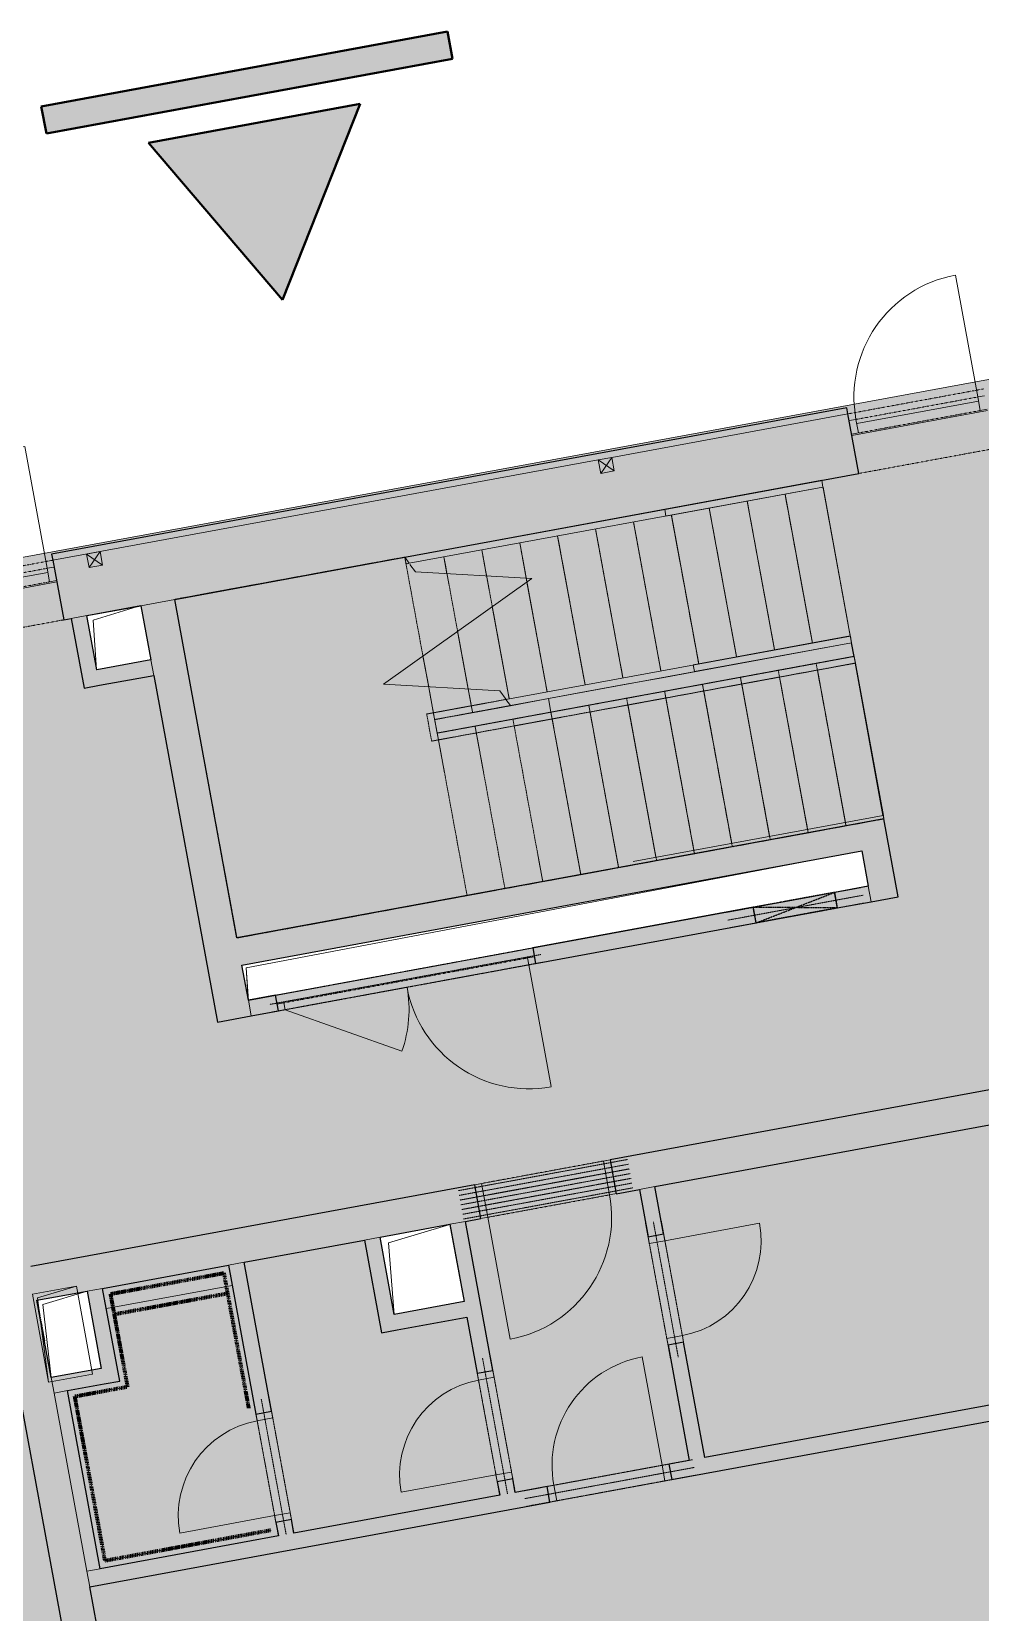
# Model space of a CAD drawing. Header units: millimetres. Extents: x -6736 to 224393, y -6260 to 72638.
# Drawn here: x 187722 to 194616, y 5837 to 17316 of the extents above; entities that cross this region are included whole.
import ezdxf

# ---------------------------------------------------------------- set-up
doc = ezdxf.new("R2010")
doc.units = ezdxf.units.MM
for name, pattern in [('HA_Dash_3mm-S1mm', [3, 2, -1]), ('HA_DashDot_2_2mm-S0_6mm', [2.2, 1, -0.6, 0, -0.6]), ('HA_DashDot_4mm-S1mm', [4, 2, -1, 0, -1])]:
    doc.linetypes.add(name, pattern=pattern)
for name, color, linetype, lineweight in [('A-AREA-____-OTLN', 9, 'Continuous', 25), ('A-DETL-____-THIN', 9, 'Continuous', 9), ('A-DETL-____-WIDE', 9, 'Continuous', 40), ('A-DETL-GENF-OTLN', 9, 'Continuous', 9), ('A-DOOR-____-MCUT', 9, 'HA_DashDot_2_2mm-S0_6mm', 9), ('A-DOOR-____-OTLN', 9, 'Continuous', 9), ('A-DOOR-FRAM-MCUT', 9, 'Continuous', 9), ('A-FLOR-____-OTLN', 9, 'Continuous', 9), ('A-FLOR-HRAL-MBND', 9, 'HA_DashDot_4mm-S1mm', 9), ('A-FLOR-HRAL-OTLN', 9, 'Continuous', 9), ('A-GENM-____-HDLN', 9, 'HA_Dash_3mm-S1mm', 9), ('A-GENM-____-MCUT', 9, 'HA_Dash_3mm-S1mm', 25), ('A-GENM-____-OTLN', 9, 'Continuous', 9), ('A-WALL-____-MCUT', 9, 'Continuous', 25), ('I-WALL-____-MCUT', 9, 'Continuous', 25), ('I-WALL-____-OTLN', 9, 'Continuous', 9), ('M-HVAC-DUCT-OTLN', 9, 'Continuous', 9), ('S-STRS-____-MBND', 9, 'HA_DashDot_4mm-S1mm', 9), ('S-STRS-____-OTLN', 9, 'Continuous', 9)]:
    doc.layers.add(name, color=color, linetype=linetype, lineweight=lineweight)

# ---------------------------------------------------------------- blocks, each defined once
blk = doc.blocks.new('HA_DR_Single_Swing_Solid - In_OJ_900x2100_Vstupni-2215765-schema POHLEDU D_110_6100')
at = {"layer": 'A-DOOR-____-MCUT'}
for p, q in [((-450, 125), (450, 125)), ((-450, -125), (450, -125))]:
    blk.add_line(p, q, dxfattribs=at)
at = {"layer": 'A-DOOR-____-OTLN', "lineweight": 5}
blk.add_line((450, 1025), (450, 125), dxfattribs=at)
at = {"layer": 'A-DOOR-____-OTLN'}
for p, q in [((-500, 125), (500, 125)), ((-500, -125), (500, -125))]:
    blk.add_line(p, q, dxfattribs=at)
at = {"layer": 'A-DOOR-____-OTLN', "lineweight": 5}
blk.add_arc((450, 125), 900, 90, 180, dxfattribs=at)
at = {"layer": 'A-DOOR-FRAM-MCUT'}
for p, q in [((-500, 125), (-450, 125)), ((-450, 125), (-450, -125)), ((450, 125), (500, 125)), ((450, -125), (450, 125)), ((-450, -125), (-500, -125)), ((500, -125), (450, -125))]:
    blk.add_line(p, q, dxfattribs=at)
blk = doc.blocks.new('HA_DR_Single_Swing_Solid_ButtFrame - In_FAS_900x2350_Unik-2108754-schema POHLEDU D_110_6100')
at = {"layer": 'A-DOOR-____-MCUT'}
for p, q in [((-450, 170), (450, 170)), ((-450, 70), (450, 70))]:
    blk.add_line(p, q, dxfattribs=at)
at = {"layer": 'A-DOOR-____-OTLN', "lineweight": 5}
blk.add_line((450, 1070), (450, 170), dxfattribs=at)
at = {"layer": 'A-DOOR-____-OTLN', "linetype": 'HA_DashDot_2_2mm-S0_6mm'}
for p, q in [((500, 220), (-500, 220)), ((500, -220), (-500, -220))]:
    blk.add_line(p, q, dxfattribs=at)
at = {"layer": 'A-DOOR-____-OTLN', "lineweight": 5}
blk.add_arc((450, 170), 900, 90, 180, dxfattribs=at)
at = {"layer": 'A-DOOR-FRAM-MCUT'}
for p, q in [((-500, 170), (-450, 170)), ((-450, 170), (-450, 70)), ((450, 170), (500, 170)), ((450, 70), (450, 170)), ((-450, 70), (-500, 70)), ((500, 70), (450, 70))]:
    blk.add_line(p, q, dxfattribs=at)
blk = doc.blocks.new('HA_DR_Single_Swing_Solid - In_OJ_800x2100-2215786-schema POHLEDU D_110_6100')
at = {"layer": 'A-DOOR-____-MCUT'}
for p, q in [((-400, 57.5), (400, 57.5)), ((-400, -57.5), (400, -57.5))]:
    blk.add_line(p, q, dxfattribs=at)
at = {"layer": 'A-DOOR-____-OTLN', "lineweight": 5}
blk.add_line((400, 857.5), (400, 57.5), dxfattribs=at)
blk.add_arc((400, 57.5), 800, 90, 180, dxfattribs=at)
at = {"layer": 'A-DOOR-FRAM-MCUT'}
for p, q in [((-450, 57.5), (-400, 57.5)), ((-400, 57.5), (-400, -57.5)), ((400, 57.5), (450, 57.5)), ((400, -57.5), (400, 57.5)), ((-400, -57.5), (-450, -57.5)), ((450, -57.5), (400, -57.5))]:
    blk.add_line(p, q, dxfattribs=at)
blk = doc.blocks.new('HA_DR_Single_Swing_Solid - In_OJ_700x2100-2215885-schema POHLEDU D_110_6100')
at = {"layer": 'A-DOOR-____-MCUT'}
for p, q in [((-350, 57.5), (350, 57.5)), ((-350, -57.5), (350, -57.5))]:
    blk.add_line(p, q, dxfattribs=at)
at = {"layer": 'A-DOOR-____-OTLN', "lineweight": 5}
blk.add_line((350, -757.5), (350, -57.5), dxfattribs=at)
blk.add_arc((350, -57.5), 700, 180, 270, dxfattribs=at)
at = {"layer": 'A-DOOR-FRAM-MCUT'}
for p, q in [((-350, 57.5), (-400, 57.5)), ((-350, -57.5), (-350, 57.5)), ((400, 57.5), (350, 57.5)), ((350, 57.5), (350, -57.5)), ((-400, -57.5), (-350, -57.5)), ((350, -57.5), (400, -57.5))]:
    blk.add_line(p, q, dxfattribs=at)
blk = doc.blocks.new('Top Rail Type - Top Rail_Internal_-1380920-schema POHLEDU D_110_6100')
at = {"layer": 'A-FLOR-HRAL-OTLN'}
for p, q in [((13750, 11499.6), (13750, 11549.6)), ((13750, 11549.6), (14910, 11549.6)), ((14910, 11499.6), (13750, 11499.6)), ((14910, 11549.6), (14910, 11499.6))]:
    blk.add_line(p, q, dxfattribs=at)
blk = doc.blocks.new('Top Rail Type - Top Rail_Internal_-V98-schema POHLEDU D_110_6100')
at = {"layer": 'A-FLOR-HRAL-MBND'}
for p, q in [((11830, 11500), (11830, 11550)), ((11830, 11550), (11830, 11550)), ((11854, 11500), (11830, 11500))]:
    blk.add_line(p, q, dxfattribs=at)
at = {"layer": 'A-FLOR-HRAL-OTLN'}
for p, q in [((11830, 11550), (11854, 11500)), ((14910, 11550), (11830, 11550)), ((14910, 11500), (11854, 11500)), ((14910, 11500), (14910, 11550))]:
    blk.add_line(p, q, dxfattribs=at)
blk = doc.blocks.new('Top Rail Type - Top Rail_Internal_-1380936-schema POHLEDU D_110_6100')
at = {"layer": 'A-FLOR-HRAL-OTLN'}
for p, q in [((13750, 10350.4), (13750, 10400.4)), ((13750, 10400.4), (14910, 10400.4)), ((14910, 10350.4), (13750, 10350.4)), ((14910, 10400.4), (14910, 10350.4))]:
    blk.add_line(p, q, dxfattribs=at)
blk = doc.blocks.new('Top Rail Type - Top Rail_Internal_-V99-schema POHLEDU D_110_6100')
at = {"layer": 'A-FLOR-HRAL-MBND'}
for p, q in [((11780, 10400), (11780, 10200)), ((11905, 10400), (11780, 10400)), ((11830, 10350), (11830, 10250)), ((11905, 10350), (11830, 10350)), ((12366, 10400), (11905, 10400)), ((12390, 10350), (11905, 10350)), ((11830, 10250), (14910, 10250)), ((14910, 10250), (14910, 10200)), ((11780, 10200), (14910, 10200))]:
    blk.add_line(p, q, dxfattribs=at)
at = {"layer": 'A-FLOR-HRAL-OTLN'}
for p, q in [((12366, 10400), (12390, 10350)), ((14910, 10400), (12366, 10400)), ((14910, 10350), (12390, 10350)), ((14910, 10350), (14910, 10400))]:
    blk.add_line(p, q, dxfattribs=at)
blk = doc.blocks.new('HA_GM_Shaft_Rectangle - Default-2240307-schema POHLEDU D_110_6100')
at = {"layer": 'A-DETL-GENF-OTLN'}
for p, q in [((37, -37), (370, 0)), ((0, -570), (37, -37))]:
    blk.add_line(p, q, dxfattribs=at)
at = {"layer": 'A-GENM-____-OTLN'}
for p, q in [((0, -570), (0, 0)), ((0, 0), (370, 0)), ((370, 0), (370, -570)), ((370, -570), (0, -570))]:
    blk.add_line(p, q, dxfattribs=at)
blk = doc.blocks.new('HA_GM_Shaft_Rectangle - Default-2240317-schema POHLEDU D_110_6100')
at = {"layer": 'A-DETL-GENF-OTLN'}
for p, q in [((51.5, -51.5), (515, 0)), ((0, -570), (51.5, -51.5))]:
    blk.add_line(p, q, dxfattribs=at)
at = {"layer": 'A-GENM-____-OTLN'}
for p, q in [((0, -570), (0, 0)), ((0, 0), (515, 0)), ((515, 0), (515, -570)), ((515, -570), (0, -570))]:
    blk.add_line(p, q, dxfattribs=at)
blk = doc.blocks.new('HA_GM_Shaft_Rectangle - Default-2240301-schema POHLEDU D_110_6100')
at = {"layer": 'A-DETL-GENF-OTLN'}
for p, q in [((26, -26), (4580, 0)), ((0, -260), (26, -26))]:
    blk.add_line(p, q, dxfattribs=at)
at = {"layer": 'A-GENM-____-OTLN'}
for p, q in [((0, -260), (0, 0)), ((0, 0), (4580, 0)), ((4580, 0), (4580, -260)), ((4580, -260), (0, -260))]:
    blk.add_line(p, q, dxfattribs=at)
blk = doc.blocks.new('HA_GM_Shaft_Rectangle - Default-2240315-schema POHLEDU D_110_6100')
at = {"layer": 'A-DETL-GENF-OTLN'}
for p, q in [((40, -40), (400.4, 0)), ((0, -400), (40, -40))]:
    blk.add_line(p, q, dxfattribs=at)
at = {"layer": 'A-GENM-____-OTLN'}
for p, q in [((0, -400), (0, 0)), ((0, 0), (400.4, 0)), ((400.4, 0), (400.4, -400)), ((400.4, -400), (0, -400))]:
    blk.add_line(p, q, dxfattribs=at)
blk = doc.blocks.new('HA_GM_Tiling_LineBased - Generic Tiles-2157057-schema POHLEDU D_110_6100')
at = {"layer": 'A-GENM-____-OTLN', "linetype": 'HA_DashDot_4mm-S1mm', "lineweight": 80}
blk.add_line((50, -50), (1270, -50), dxfattribs=at)
blk = doc.blocks.new('HA_GM_Tiling_LineBased - Generic Tiles-2157058-schema POHLEDU D_110_6100')
at = {"layer": 'A-GENM-____-OTLN', "linetype": 'HA_DashDot_4mm-S1mm', "lineweight": 80}
blk.add_line((50, -50), (1265, -50), dxfattribs=at)
blk = doc.blocks.new('HA_GM_Tiling_LineBased - Generic Tiles-2157059-schema POHLEDU D_110_6100')
at = {"layer": 'A-GENM-____-OTLN', "linetype": 'HA_DashDot_4mm-S1mm', "lineweight": 80}
blk.add_line((50, -50), (440, -50), dxfattribs=at)
blk = doc.blocks.new('HA_GM_Tiling_LineBased - Generic Tiles-2157060-schema POHLEDU D_110_6100')
at = {"layer": 'A-GENM-____-OTLN', "linetype": 'HA_DashDot_4mm-S1mm', "lineweight": 80}
blk.add_line((-50, -50), (635, -50), dxfattribs=at)
blk = doc.blocks.new('HA_GM_Tiling_LineBased - Generic Tiles-2157061-schema POHLEDU D_110_6100')
at = {"layer": 'A-GENM-____-OTLN', "linetype": 'HA_DashDot_4mm-S1mm', "lineweight": 80}
blk.add_line((50, -50), (885, -50), dxfattribs=at)
blk = doc.blocks.new('HA_GM_Tiling_LineBased - Generic Tiles-2157062-schema POHLEDU D_110_6100')
at = {"layer": 'A-GENM-____-OTLN', "linetype": 'HA_DashDot_4mm-S1mm', "lineweight": 80}
blk.add_line((50, -50), (1050, -50), dxfattribs=at)
blk = doc.blocks.new('HA_DR_Double_Swing_Solid_FrameButt - In_1800x2100_900-2119139-schema POHLEDU D_110_6100')
at = {"layer": 'A-DOOR-____-MCUT'}
for p, q in [((-900, -7), (900, -7)), ((-900, -58), (900, -58))]:
    blk.add_line(p, q, dxfattribs=at)
at = {"layer": 'A-DOOR-____-OTLN', "linetype": 'HA_DashDot_2_2mm-S0_6mm'}
for p, q in [((950, 58), (-950, 58)), ((950, -58), (-950, -58))]:
    blk.add_line(p, q, dxfattribs=at)
at = {"layer": 'A-DOOR-____-OTLN', "lineweight": 5}
for p, q in [((-121, -507), (-900, -58)), ((900, -957), (900, -58))]:
    blk.add_line(p, q, dxfattribs=at)
for centre, start, end in [((-900, -58), 330, 360), ((900, -58), 180, 270)]:
    blk.add_arc(centre, 900, start, end, dxfattribs=at)
at = {"layer": 'A-DOOR-FRAM-MCUT'}
for p, q in [((-900, -7), (-950, -7)), ((-950, -58), (-900, -58)), ((-900, -58), (-900, -7)), ((950, -7), (900, -7)), ((900, -7), (900, -58)), ((900, -58), (950, -58))]:
    blk.add_line(p, q, dxfattribs=at)
blk = doc.blocks.new('TB_Porotherm KP11_5_1000mm - TB_Porotherm KP11_5_1000mm-1965691-schema POHLEDU D_110_6100')
at = {"layer": 'A-GENM-____-HDLN'}
for p, q in [((-500, 57.5), (500, 57.5)), ((-500, 0), (500, 0)), ((500, -57.5), (-500, -57.5))]:
    blk.add_line(p, q, dxfattribs=at)
blk = doc.blocks.new('TB_Porotherm KP11_5_2000mm - TB_Porotherm KP11_5_2000mm-1976121-schema POHLEDU D_110_6100')
at = {"layer": 'A-GENM-____-HDLN'}
for p, q in [((-1000, 57.5), (1000, 57.5)), ((-1000, 0), (1000, 0)), ((1000, -57.5), (-1000, -57.5))]:
    blk.add_line(p, q, dxfattribs=at)
blk = doc.blocks.new('TB_Porotherm KP7_1250mm - TB_Porotherm KP7_1250mm-1966492-schema POHLEDU D_110_6100')
at = {"layer": 'A-GENM-____-HDLN'}
for p, q in [((-625, 35), (625, 35)), ((-625, 0), (625, 0)), ((625, -35), (-625, -35))]:
    blk.add_line(p, q, dxfattribs=at)
blk = doc.blocks.new('TB_Porotherm KP11_5_1250mm - TB_Porotherm KP11_5_1250mm-1972106-schema POHLEDU D_110_6100')
at = {"layer": 'A-GENM-____-HDLN'}
for p, q in [((-625, 57.5), (625, 57.5)), ((-625, 0), (625, 0)), ((625, -57.5), (-625, -57.5))]:
    blk.add_line(p, q, dxfattribs=at)
blk = doc.blocks.new('HA_GM_Tiling_LineBased - Generic Tiles-2155796-schema POHLEDU D_110_6100')
at = {"layer": 'A-GENM-____-OTLN', "linetype": 'HA_DashDot_4mm-S1mm', "lineweight": 80}
blk.add_line((50, -50), (880, -50), dxfattribs=at)
blk = doc.blocks.new('HA_GM_Opening_Rectangle_WallBased - Default-2177365-schema POHLEDU D_110_6100')
at = {"layer": 'A-GENM-____-MCUT'}
for p, q in [((425, 57.5), (-175, -57.5)), ((-175, 57.5), (425, -57.5)), ((-175, 57.5), (-175, -57.5)), ((-175, 57.5), (425, 57.5)), ((425, 57.5), (425, -57.5)), ((-175, -57.5), (425, -57.5))]:
    blk.add_line(p, q, dxfattribs=at)
blk = doc.blocks.new('HA_GM_Opening_Rectangle_WallBased - Default-2259489-schema POHLEDU D_110_6100')
at = {"layer": 'A-GENM-____-MCUT'}
blk.add_line((-25, 125), (275, 125), dxfattribs=at)
blk = doc.blocks.new('185-01_OBJEKT A_Central_rvt-5-schema POHLEDU D_110_6100')
at = {"layer": 'A-AREA-____-OTLN'}
for p, q in [((12809, 12779), (12791, 12878)), ((13021, 11624), (12818, 12730))]:
    blk.add_line(p, q, dxfattribs=at)
at = {"layer": 'A-FLOR-____-OTLN'}
for p, q in [((12828, 14471), (13713, 14633)), ((13777, 14564), (12793, 14383)), ((7873, 13192), (9545, 13500)), ((7015, 13320), (6032, 13139)), ((6066, 13226), (6952, 13389)), ((12791, 12878), (12809, 12779)), ((12818, 12730), (13021, 11624)), ((11208, 11265), (8325, 10734)), ((10474, 10662), (8605, 10318))]:
    blk.add_line(p, q, dxfattribs=at)
at = {"layer": 'A-WALL-____-MCUT'}
for p, q in [((12756, 14584), (6978, 13521)), ((12764, 14540), (12756, 14584)), ((12844, 14108), (12764, 14540)), ((7873, 13193), (12844, 14108)), ((6978, 13521), (6986, 13477)), ((6986, 13477), (7066, 13044)), ((7233, 13075), (7627, 13147)), ((7066, 13044), (7120, 13054))]:
    blk.add_line(p, q, dxfattribs=at)
at = {"layer": 'A-WALL-____-MCUT', "lineweight": 9}
for p, q in [((11048, 14224), (12764, 14540)), ((12764, 14540), (11048, 14224)), ((6986, 13477), (10950, 14206)), ((10950, 14206), (6986, 13477)), ((7873, 13193), (7627, 13147)), ((7233, 13075), (7120, 13054)), ((7720, 12641), (7699, 12754)), ((12933, 10997), (12912, 11110)), ((8408, 10282), (8429, 10168)), ((11362, 8929), (11249, 8908)), ((9985, 8675), (9872, 8655)), ((9365, 8561), (9252, 8541)), ((8377, 8379), (8264, 8359)), ((7349, 8190), (7236, 8170)), ((6975, 7542), (6996, 7429)), ((7094, 7447), (6996, 7429)), ((7234, 6136), (6996, 7429)), ((6996, 7429), (7234, 6136)), ((7234, 6136), (7332, 6154)), ((7234, 6136), (7255, 6022))]:
    blk.add_line(p, q, dxfattribs=at)
at = {"layer": 'I-WALL-____-MCUT'}
for p, q in [((7627, 13147), (7699, 12754)), ((8325, 10734), (7873, 13193)), ((7120, 13054), (7214, 12548)), ((7306, 12682), (7233, 13075)), ((7699, 12754), (7306, 12682)), ((7327, 12569), (7720, 12641)), ((7720, 12641), (8183, 10123)), ((7214, 12548), (7327, 12569)), ((13026, 11599), (12829, 11563)), ((13130, 11034), (13026, 11599)), ((12829, 11563), (8325, 10734)), ((8361, 10537), (12865, 11366)), ((12865, 11366), (12912, 11110)), ((12912, 11110), (12667, 11065)), ((12667, 11065), (12687, 10952)), ((12933, 10997), (13130, 11034)), ((12076, 10957), (10474, 10662)), ((12097, 10843), (12076, 10957)), ((12687, 10952), (12933, 10997)), ((10495, 10549), (12097, 10843)), ((10474, 10662), (10495, 10549)), ((8408, 10282), (8361, 10537)), ((8605, 10318), (8408, 10282)), ((8626, 10205), (8605, 10318)), ((17522, 10317), (11036, 9123)), ((8183, 10123), (8429, 10168)), ((8429, 10168), (8626, 10205)), ((11362, 8929), (14209, 9453)), ((11036, 9123), (11081, 8877)), ((10053, 8942), (6827, 8348)), ((10098, 8696), (10053, 8942)), ((11081, 8877), (11249, 8908)), ((11249, 8908), (11312, 8564)), ((11425, 8585), (11362, 8929)), ((6496, 8765), (7190, 4994)), ((9365, 8561), (9872, 8655)), ((9872, 8655), (9975, 8094)), ((9985, 8675), (10098, 8696)), ((10184, 7594), (9985, 8675)), ((8377, 8379), (9252, 8541)), ((9252, 8541), (9376, 7867)), ((9468, 8001), (9365, 8561)), ((11312, 8564), (11425, 8585)), ((7349, 8190), (8264, 8359)), ((8264, 8359), (8463, 7277)), ((8576, 7298), (8377, 8379)), ((6872, 8103), (7236, 8170)), ((7236, 8170), (7339, 7609)), ((7473, 7517), (7349, 8190)), ((6975, 7542), (6872, 8103)), ((9975, 8094), (9468, 8001)), ((9489, 7888), (9996, 7981)), ((9996, 7981), (10071, 7573)), ((9376, 7867), (9489, 7888)), ((11570, 7798), (11457, 7777)), ((11457, 7777), (11611, 6941)), ((11724, 6962), (11570, 7798)), ((7339, 7609), (6975, 7542)), ((10071, 7573), (10184, 7594)), ((7094, 7447), (7360, 7496)), ((7360, 7496), (7473, 7517)), ((14954, 7556), (11724, 6962)), ((7332, 6154), (7094, 7447)), ((11484, 6801), (14975, 7443)), ((8463, 7277), (8576, 7298)), ((11611, 6941), (11463, 6914)), ((11463, 6914), (11484, 6801)), ((10329, 6807), (10216, 6786)), ((10216, 6786), (10234, 6688)), ((10347, 6708), (10329, 6807)), ((10234, 6688), (8739, 6412)), ((10578, 6751), (10347, 6708)), ((10599, 6638), (10578, 6751)), ((7255, 6022), (10599, 6638)), ((8721, 6511), (8608, 6490)), ((8608, 6490), (8626, 6392)), ((8739, 6412), (8721, 6511)), ((8626, 6392), (7332, 6154)), ((7436, 5039), (7255, 6022))]:
    blk.add_line(p, q, dxfattribs=at)
at = {"layer": 'I-WALL-____-OTLN'}
for p, q in [((12076, 10957), (12667, 11065)), ((12687, 10952), (12097, 10843)), ((8291, 8211), (7376, 8043))]:
    blk.add_line(p, q, dxfattribs=at)
at = {"layer": 'M-HVAC-DUCT-OTLN', "lineweight": 5}
for p, q in [((10950, 14206), (11048, 14224)), ((10950, 14206), (11066, 14126)), ((10968, 14108), (10950, 14206)), ((10968, 14108), (11048, 14224)), ((11066, 14126), (10968, 14108)), ((11048, 14224), (11066, 14126)), ((7232, 13522), (7330, 13540)), ((7232, 13522), (7348, 13442)), ((7250, 13424), (7232, 13522)), ((7250, 13424), (7330, 13540)), ((7348, 13442), (7250, 13424)), ((7330, 13540), (7348, 13442))]:
    blk.add_line(p, q, dxfattribs=at)
at = {"layer": 'S-STRS-____-MBND'}
for p, q in [((9544, 13500), (7872, 13193)), ((9676, 12782), (9544, 13500)), ((9544, 13500), (9544, 13500)), ((9676, 12782), (9544, 13500)), ((9928, 12961), (9851, 13379)), ((9928, 12961), (9851, 13379)), ((10180, 13140), (10139, 13363)), ((10180, 13140), (10139, 13363)), ((10432, 13319), (10427, 13347)), ((10432, 13319), (10427, 13347)), ((7872, 13193), (8325, 10734)), ((9780, 12222), (12809, 12779)), ((12809, 12779), (13026, 11599)), ((11983, 12627), (12200, 11447)), ((11983, 12627), (12200, 11447)), ((12258, 12678), (12475, 11498)), ((12258, 12678), (12475, 11498)), ((12533, 12729), (12750, 11548)), ((12533, 12729), (12750, 11548)), ((9761, 12320), (9718, 12559)), ((9761, 12320), (9718, 12559)), ((10037, 12371), (10005, 12542)), ((10037, 12371), (10005, 12542)), ((11432, 12526), (11649, 11346)), ((11432, 12526), (11649, 11346)), ((11707, 12577), (11924, 11396)), ((11707, 12577), (11924, 11396)), ((10312, 12421), (9761, 12320)), ((10881, 12424), (11098, 11244)), ((10881, 12424), (11098, 11244)), ((11156, 12475), (11374, 11295)), ((11156, 12475), (11374, 11295)), ((9780, 12222), (9761, 12320)), ((10330, 12323), (10547, 11143)), ((10330, 12323), (10547, 11143)), ((10606, 12374), (10823, 11194)), ((10606, 12374), (10823, 11194)), ((9780, 12222), (9997, 11042)), ((9780, 12222), (9997, 11042)), ((10055, 12272), (10272, 11092)), ((10055, 12272), (10272, 11092)), ((9997, 11042), (13026, 11599)), ((8325, 10734), (9997, 11042))]:
    blk.add_line(p, q, dxfattribs=at)
at = {"layer": 'S-STRS-____-MBND', "linetype": 'Continuous', "lineweight": 5}
for p, q in [((9582, 13447), (9621, 13392)), ((10468, 13345), (9389, 12577)), ((9621, 13392), (10468, 13345)), ((9389, 12577), (10235, 12529)), ((10235, 12529), (10280, 12467))]:
    blk.add_line(p, q, dxfattribs=at)
at = {"layer": 'S-STRS-____-OTLN'}
for p, q in [((12781, 12927), (12583, 14008)), ((12231, 12826), (12032, 13907)), ((12506, 12876), (12307, 13957)), ((11680, 12724), (11481, 13805)), ((11955, 12775), (11756, 13856)), ((11129, 12623), (10930, 13704)), ((11405, 12674), (11206, 13755)), ((10139, 13363), (10104, 13552)), ((10427, 13347), (10380, 13603)), ((10854, 12572), (10655, 13653)), ((9851, 13379), (9829, 13501)), ((10578, 12522), (10432, 13319)), ((10303, 12471), (10180, 13140)), ((10005, 12542), (9928, 12961)), ((12791, 12878), (12515, 12827)), ((9718, 12559), (9676, 12782)), ((12240, 12776), (11964, 12726)), ((12515, 12827), (12240, 12776)), ((11689, 12675), (11414, 12624)), ((11964, 12726), (11689, 12675)), ((10863, 12523), (10588, 12472)), ((11138, 12574), (10863, 12523)), ((11414, 12624), (11138, 12574)), ((10588, 12472), (10312, 12421)), ((10312, 12421), (10312, 12421))]:
    blk.add_line(p, q, dxfattribs=at)
at = {"layer": 'S-STRS-____-OTLN', "linetype": 'HA_DashDot_4mm-S1mm'}
for p, q in [((12781, 12927), (12583, 14008)), ((12231, 12826), (12032, 13907)), ((12506, 12876), (12307, 13957)), ((11680, 12724), (11481, 13805)), ((11955, 12775), (11756, 13856)), ((11129, 12623), (10930, 13704)), ((11405, 12674), (11206, 13755)), ((10139, 13363), (10104, 13552)), ((10427, 13347), (10380, 13603)), ((10854, 12572), (10655, 13653)), ((9851, 13379), (9829, 13501)), ((10578, 12522), (10432, 13319)), ((10303, 12471), (10180, 13140)), ((10005, 12542), (9928, 12961)), ((9718, 12559), (9676, 12782))]:
    blk.add_line(p, q, dxfattribs=at)
at = {"layer": 'A-DOOR-____-OTLN', "lineweight": 9}
for name, p, rotation in [('HA_DR_Single_Swing_Solid_ButtFrame - In_FAS_900x2350_Unik-2108754-schema POHLEDU D_110_6100', (13296, 14414), 10.42708866108217), ('HA_DR_Single_Swing_Solid_ButtFrame - In_FAS_900x2350_Unik-2108754-schema POHLEDU D_110_6100', (6534, 13170), 10.42708866108217), ('HA_DR_Double_Swing_Solid_FrameButt - In_1800x2100_900-2119139-schema POHLEDU D_110_6100', (9550, 10433), 10.42708866108196), ('HA_DR_Single_Swing_Solid - In_OJ_900x2100_Vstupni-2215765-schema POHLEDU D_110_6100', (10567, 8910), 190.4270886610822), ('HA_DR_Single_Swing_Solid - In_OJ_700x2100-2215885-schema POHLEDU D_110_6100', (11441, 8181), 100.4270886610819), ('HA_DR_Single_Swing_Solid - In_OJ_800x2100-2215786-schema POHLEDU D_110_6100', (11031, 6776), 10.42708866108217), ('HA_DR_Single_Swing_Solid - In_OJ_700x2100-2215885-schema POHLEDU D_110_6100', (10200, 7190), 280.4270886610819), ('HA_DR_Single_Swing_Solid - In_OJ_700x2100-2215885-schema POHLEDU D_110_6100', (8592, 6894), 280.4270886610819)]:
    blk.add_blockref(name, p, dxfattribs=dict(at, rotation=rotation))
at = {"layer": 'A-FLOR-HRAL-OTLN', "lineweight": 9, "rotation": 10.42708866108206}
for name in ['Top Rail Type - Top Rail_Internal_-V98-schema POHLEDU D_110_6100', 'Top Rail Type - Top Rail_Internal_-1380920-schema POHLEDU D_110_6100', 'Top Rail Type - Top Rail_Internal_-V99-schema POHLEDU D_110_6100', 'Top Rail Type - Top Rail_Internal_-1380936-schema POHLEDU D_110_6100']:
    blk.add_blockref(name, (0, 0), dxfattribs=at)
at = {"layer": 'A-GENM-____-OTLN', "lineweight": 9}
for name, p, rotation in [('HA_GM_Shaft_Rectangle - Default-2240315-schema POHLEDU D_110_6100', (7233, 13075), 10.42708866108196), ('HA_GM_Shaft_Rectangle - Default-2240301-schema POHLEDU D_110_6100', (8361, 10537), 10.42708866108196), ('TB_Porotherm KP11_5_1000mm - TB_Porotherm KP11_5_1000mm-1965691-schema POHLEDU D_110_6100', (12382, 10954), 190.4270886610822), ('HA_GM_Opening_Rectangle_WallBased - Default-2177365-schema POHLEDU D_110_6100', (12505, 10977), 190.4270886610819), ('TB_Porotherm KP11_5_2000mm - TB_Porotherm KP11_5_2000mm-1976121-schema POHLEDU D_110_6100', (9550, 10433), 190.4270886610822), ('TB_Porotherm KP7_1250mm - TB_Porotherm KP7_1250mm-1966492-schema POHLEDU D_110_6100', (10554, 8978), 190.4270886610819), ('TB_Porotherm KP7_1250mm - TB_Porotherm KP7_1250mm-1966492-schema POHLEDU D_110_6100', (10567, 8910), 190.4270886610819), ('TB_Porotherm KP7_1250mm - TB_Porotherm KP7_1250mm-1966492-schema POHLEDU D_110_6100', (10580, 8841), 190.4270886610819), ('HA_GM_Shaft_Rectangle - Default-2240317-schema POHLEDU D_110_6100', (9365, 8561), 10.42708866108196), ('TB_Porotherm KP11_5_1000mm - TB_Porotherm KP11_5_1000mm-1965691-schema POHLEDU D_110_6100', (11441, 8181), 280.4270886610821), ('HA_GM_Tiling_LineBased - Generic Tiles-2157061-schema POHLEDU D_110_6100', (7349, 8190), 10.42708866108185), ('HA_GM_Tiling_LineBased - Generic Tiles-2157062-schema POHLEDU D_110_6100', (8269, 8360), 280.4270886610819), ('HA_GM_Shaft_Rectangle - Default-2240307-schema POHLEDU D_110_6100', (6872, 8103), 10.42708866108196), ('HA_GM_Tiling_LineBased - Generic Tiles-2157060-schema POHLEDU D_110_6100', (7473, 7517), 100.427088661082), ('HA_GM_Tiling_LineBased - Generic Tiles-2155796-schema POHLEDU D_110_6100', (7376, 8043), 10.42708866108189), ('HA_GM_Opening_Rectangle_WallBased - Default-2259489-schema POHLEDU D_110_6100', (6754, 8055), 280.427088661082), ('TB_Porotherm KP11_5_1000mm - TB_Porotherm KP11_5_1000mm-1965691-schema POHLEDU D_110_6100', (10200, 7190), 280.4270886610821), ('HA_GM_Tiling_LineBased - Generic Tiles-2157059-schema POHLEDU D_110_6100', (7089, 7446), 10.42708866108192), ('HA_GM_Tiling_LineBased - Generic Tiles-2157058-schema POHLEDU D_110_6100', (7327, 6153), 100.427088661082), ('TB_Porotherm KP11_5_1000mm - TB_Porotherm KP11_5_1000mm-1965691-schema POHLEDU D_110_6100', (8592, 6894), 280.4270886610821), ('TB_Porotherm KP11_5_1250mm - TB_Porotherm KP11_5_1250mm-1972106-schema POHLEDU D_110_6100', (11031, 6776), 190.4270886610821), ('HA_GM_Tiling_LineBased - Generic Tiles-2157057-schema POHLEDU D_110_6100', (8626, 6392), 190.4270886610819)]:
    blk.add_blockref(name, p, dxfattribs=dict(at, rotation=rotation))
blk = doc.blocks.new('Top Rail Type - Top Rail_Internal_-1405281-schema POHLEDU D_110_6100')
at = {"layer": 'A-FLOR-HRAL-OTLN'}
for p, q in [((10991, 12444), (12809, 12779)), ((12809, 12779), (12818, 12730)), ((12818, 12730), (11000, 12395))]:
    blk.add_line(p, q, dxfattribs=at)
blk = doc.blocks.new('Top Rail Type - Top Rail_Internal_-V93-schema POHLEDU D_110_6100')
at = {"layer": 'A-FLOR-HRAL-OTLN'}
for p, q in [((10991, 12444), (12809, 12779)), ((12809, 12779), (12818, 12730)), ((11000, 12395), (12818, 12730))]:
    blk.add_line(p, q, dxfattribs=at)
blk = doc.blocks.new('HA_GM_Shaft_Rectangle - Default-2321920-schema POHLEDU D_110_6100')
at = {"layer": 'A-DETL-GENF-OTLN'}
for p, q in [((32.5, -32.5), (325, 0)), ((0, -650), (32.5, -32.5))]:
    blk.add_line(p, q, dxfattribs=at)
at = {"layer": 'A-GENM-____-OTLN'}
for p, q in [((0, -650), (0, 0)), ((0, 0), (325, 0)), ((325, 0), (325, -650)), ((325, -650), (0, -650))]:
    blk.add_line(p, q, dxfattribs=at)
blk = doc.blocks.new('HA_GM_Shaft_Rectangle - Default-2321930-schema POHLEDU D_110_6100')
at = {"layer": 'A-DETL-GENF-OTLN'}
for p, q in [((26, -26), (4580, 0)), ((0, -260), (26, -26))]:
    blk.add_line(p, q, dxfattribs=at)
at = {"layer": 'A-GENM-____-OTLN'}
for p, q in [((0, -260), (0, 0)), ((0, 0), (4580, 0)), ((4580, 0), (4580, -260)), ((4580, -260), (0, -260))]:
    blk.add_line(p, q, dxfattribs=at)
blk = doc.blocks.new('HA_GM_Shaft_Rectangle - Default-2321934-schema POHLEDU D_110_6100')
at = {"layer": 'A-DETL-GENF-OTLN'}
for p, q in [((40, -40), (400, 0)), ((0, -400), (40, -40))]:
    blk.add_line(p, q, dxfattribs=at)
at = {"layer": 'A-GENM-____-OTLN'}
for p, q in [((0, -400), (0, 0)), ((0, 0), (400, 0)), ((400, 0), (400, -400)), ((400, -400), (0, -400))]:
    blk.add_line(p, q, dxfattribs=at)
blk = doc.blocks.new('HA_GM_Shaft_Rectangle - Default-2321892-schema POHLEDU D_110_6100')
at = {"layer": 'A-DETL-GENF-OTLN'}
for p, q in [((26, -26), (4580, 0)), ((0, -256), (26, -26))]:
    blk.add_line(p, q, dxfattribs=at)
at = {"layer": 'A-GENM-____-OTLN'}
for p, q in [((2100, -260), (200, -260)), ((4330, -260), (3730, -260))]:
    blk.add_line(p, q, dxfattribs=at)
blk = doc.blocks.new('Top Rail Type - Top Rail_Internal_-2230223-schema POHLEDU D_110_6100')
at = {"layer": 'A-FLOR-HRAL-OTLN'}
for p, q in [((11204, 11289), (13021, 11624)), ((13021, 11624), (13026, 11599))]:
    blk.add_line(p, q, dxfattribs=at)

msp = doc.modelspace()

# ---------------------------------------------------------------- hatches: boundary and pattern name
at = {"layer": 'A-DETL-GENF-OTLN'}
h = msp.add_hatch(color=161, dxfattribs=at)
h.paths.add_polyline_path([(189544, 15367), (190109, 16792), (188571, 16509), (189323, 15627)])
h.paths.add_polyline_path([(187829, 16576), (190779, 17119), (190743, 17316), (187792, 16773)])
h = msp.add_hatch(color=7, dxfattribs=at)
h.paths.add_polyline_path([(180568, -466), (202401, 3552), (203271, 16371), (178315, 11779), (180565, -448)])
h.paths.add_polyline_path([(179894, 5958), (179770, 6632), (180606, 6786), (180730, 6112), (180239, 6022)])
h.paths.add_polyline_path([(182390, 7368), (182273, 8008), (182961, 8134), (183079, 7495)])
h.paths.add_polyline_path([(187864, 7542), (187761, 8103), (188125, 8170), (188222, 7608), (187885, 7546)])
h.paths.add_polyline_path([(190358, 8001), (190254, 8561), (190761, 8655), (190864, 8094), (190505, 8028)])
h.paths.add_polyline_path([(195335, 8800), (195211, 9473), (195482, 9523), (195606, 8850), (195476, 8826)])
h.paths.add_polyline_path([(195782, 9273), (195728, 9569), (196868, 9778), (196923, 9483), (195803, 9277)])
h.paths.add_polyline_path([(199642, 9984), (199588, 10279), (200276, 10406), (200330, 10111)])
h.paths.add_polyline_path([(189298, 10282), (189251, 10537), (193755, 11366), (193802, 11110), (189319, 10285)])
h.paths.add_polyline_path([(189215, 10734), (189251, 10741), (190505, 10972)])
h.paths.add_polyline_path([(195965, 11509), (195835, 12217), (197738, 12567), (197868, 11859), (196310, 11572)])
h.paths.add_polyline_path([(188195, 12682), (188123, 13075), (188516, 13147), (188589, 12754), (188574, 12751)])

# ---------------------------------------------------------------- linework, layer by layer
at = {"layer": 'A-DETL-____-THIN'}
msp.add_line((203271, 16371), (178315, 11779), dxfattribs=at)
at = {"layer": 'A-DETL-____-WIDE'}
for p, q in [((190743, 17316), (187792, 16773)), ((190779, 17119), (190743, 17316)), ((187829, 16576), (190779, 17119)), ((187792, 16773), (187829, 16576)), ((190109, 16792), (188571, 16509)), ((189544, 15367), (190109, 16792)), ((188571, 16509), (189544, 15367))]:
    msp.add_line(p, q, dxfattribs=at)
at = {"layer": 'S-STRS-____-OTLN'}
for p, q in [((191321, 13319), (191316, 13347)), ((193423, 12729), (193698, 12779)), ((192596, 12577), (192872, 12627)), ((192872, 12627), (193147, 12678)), ((193147, 12678), (193423, 12729)), ((193156, 12628), (193360, 11522)), ((193432, 12679), (193635, 11573)), ((193707, 12730), (193911, 11624)), ((192046, 12475), (192321, 12526)), ((192321, 12526), (192596, 12577)), ((192606, 12527), (192809, 11421)), ((192881, 12578), (193084, 11472)), ((191495, 12374), (191477, 12472)), ((191495, 12374), (191770, 12424)), ((191770, 12424), (192046, 12475)), ((191770, 12424), (191987, 11245)), ((192055, 12426), (192258, 11320)), ((192330, 12476), (192534, 11370)), ((191495, 12374), (191712, 11194))]:
    msp.add_line(p, q, dxfattribs=at)
at = {"layer": 'S-STRS-____-OTLN', "linetype": 'HA_DashDot_4mm-S1mm'}
for p, q in [((191321, 13319), (191316, 13347)), ((193156, 12628), (193360, 11522)), ((193432, 12679), (193635, 11573)), ((192606, 12527), (192809, 11421)), ((192881, 12578), (193084, 11472)), ((191770, 12424), (191987, 11245)), ((192055, 12426), (192258, 11320)), ((192330, 12476), (192534, 11370)), ((191495, 12374), (191712, 11194))]:
    msp.add_line(p, q, dxfattribs=at)

# ---------------------------------------------------------------- block references
at = {"color": 50, "lineweight": 5}
msp.add_blockref('185-01_OBJEKT A_Central_rvt-5-schema POHLEDU D_110_6100', (180889, 0), dxfattribs=at)
at = {"layer": 'A-FLOR-HRAL-OTLN'}
for name in ['Top Rail Type - Top Rail_Internal_-1405281-schema POHLEDU D_110_6100', 'Top Rail Type - Top Rail_Internal_-V93-schema POHLEDU D_110_6100', 'Top Rail Type - Top Rail_Internal_-2230223-schema POHLEDU D_110_6100', 'Top Rail Type - Top Rail_Internal_-2230223-schema POHLEDU D_110_6100']:
    msp.add_blockref(name, (180889, 0), dxfattribs=at)
at = {"layer": 'A-GENM-____-OTLN', "lineweight": 5, "rotation": 10.42708866108199}
for name, p in [('HA_GM_Shaft_Rectangle - Default-2321934-schema POHLEDU D_110_6100', (188122, 13075)), ('HA_GM_Shaft_Rectangle - Default-2321930-schema POHLEDU D_110_6100', (189250, 10537)), ('HA_GM_Shaft_Rectangle - Default-2321892-schema POHLEDU D_110_6100', (189250, 10537)), ('HA_GM_Shaft_Rectangle - Default-2321920-schema POHLEDU D_110_6100', (187728, 8147))]:
    msp.add_blockref(name, p, dxfattribs=at)

doc.saveas('drawing.dxf')
